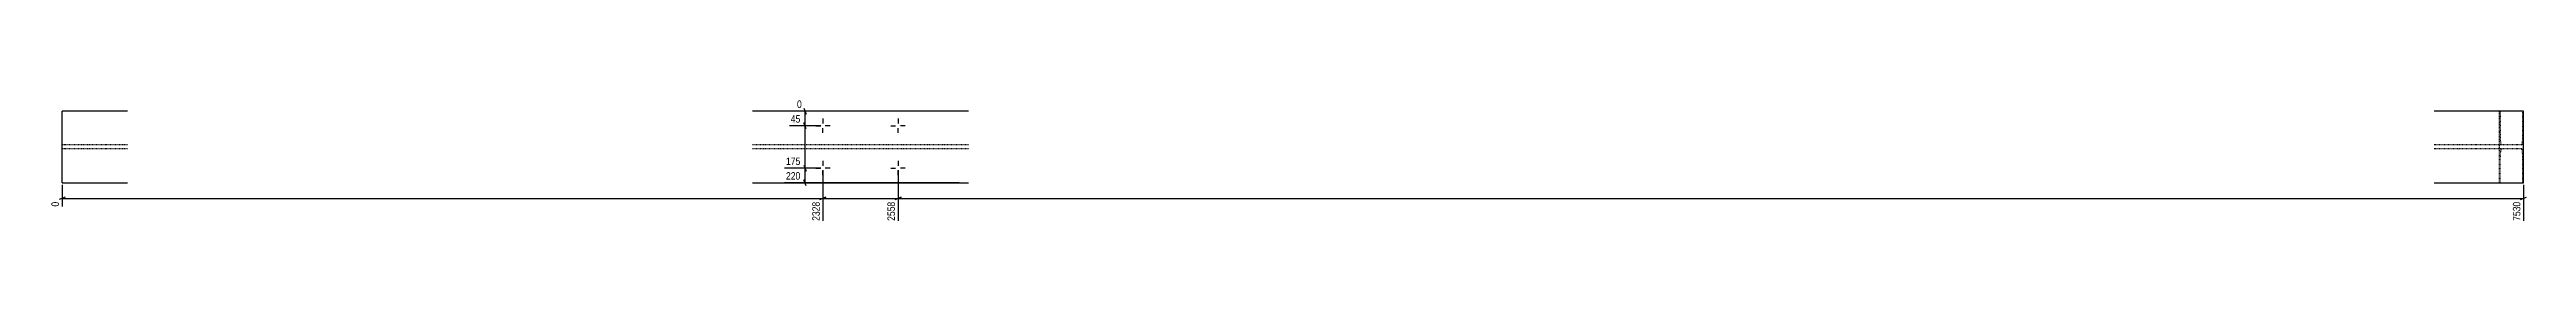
# Model space of a CAD drawing. Header units: millimetres. Extents: x 13 to 21387, y 13 to 894.
# Drawn here: x 13 to 7591, y 13 to 393 of the extents above; entities that cross this region are included whole.
import ezdxf

# ---------------------------------------------------------------- set-up
doc = ezdxf.new("R2010")
doc.units = ezdxf.units.MM
doc.linetypes.add('DXK_LINE_DOT2', pattern=[3.9198, 1.9599, -1.9599])
doc.layers.add('MÅLSÆTNING', color=7, linetype='Continuous')
doc.layers.add('STÅL', color=7, linetype='Continuous')
doc.styles.add('Arial Narrow', font='ARIALN.TTF', dxfattribs={"height": 0.2})

msp = doc.modelspace()

# ---------------------------------------------------------------- linework, layer by layer
at = {"layer": 'MÅLSÆTNING', "color": 7, "linetype": 'Continuous'}
for p, q in [((2373.2, 309.9), (2276.6, 309.9)), ((2373.2, 309.9), (2276.6, 309.9)), ((2795.6, 354.9), (2299.9, 354.9)), ((2321.2, 363.9), (2328.4, 345.9)), ((2328.4, 300.9), (2321.2, 318.9)), ((2328.4, 300.9), (2321.2, 318.9)), ((2324.8, 309.9), (2324.8, 354.9)), ((2324.8, 179.9), (2324.8, 309.9)), ((2373.2, 179.9), (2261.9, 179.9)), ((2373.2, 179.9), (2261.9, 179.9)), ((2321.2, 188.9), (2328.4, 170.9)), ((2321.2, 188.9), (2328.4, 170.9)), ((2324.8, 134.9), (2324.8, 179.9)), ((2379.2, 173.9), (2379.2, 18)), ((2379.2, 173.9), (2379.2, 18)), ((2609.2, 173.9), (2609.2, 18)), ((2609.2, 173.9), (2609.2, 18)), ((60.6, 90.3), (42.6, 83.1)), ((51.6, 128.9), (51.6, 61.9)), ((51.6, 86.7), (2379.2, 86.7)), ((2795.6, 134.9), (2261.9, 134.9)), ((2328.4, 125.9), (2321.2, 143.9)), ((2388.2, 90.3), (2370.2, 83.1)), ((2370.2, 83.1), (2388.2, 90.3)), ((2379.2, 86.7), (2609.2, 86.7)), ((2618.2, 90.3), (2600.2, 83.1)), ((2600.2, 83.1), (2618.2, 90.3)), ((2609.2, 86.7), (7582.1, 86.7)), ((7573.1, 83.1), (7591.1, 90.3)), ((7582.1, 128.9), (7582.1, 18))]:
    msp.add_line(p, q, dxfattribs=at)
at = {"layer": 'STÅL', "color": 2, "linetype": 'Continuous'}
for p, q in [((251.6, 354.9), (51.6, 354.9)), ((51.6, 134.9), (51.6, 354.9)), ((2824.2, 354.9), (2164.2, 354.9)), ((7582.1, 354.9), (7308.4, 354.9)), ((7582.1, 134.9), (7582.1, 354.9)), ((51.6, 134.9), (251.6, 134.9)), ((2164.2, 134.9), (2824.2, 134.9)), ((7308.4, 134.9), (7582.1, 134.9))]:
    msp.add_line(p, q, dxfattribs=at)
at = {"layer": 'STÅL', "color": 3, "linetype": 'Continuous'}
for p, q in [((2357.2, 309.9), (2371.8, 309.9)), ((2379.2, 331.9), (2379.2, 317.2)), ((2401.2, 309.9), (2386.5, 309.9)), ((2587.2, 309.9), (2601.8, 309.9)), ((2609.2, 331.9), (2609.2, 317.2)), ((2631.2, 309.9), (2616.5, 309.9)), ((2379.2, 287.9), (2379.2, 302.5)), ((2609.2, 287.9), (2609.2, 302.5)), ((2357.2, 179.9), (2371.8, 179.9)), ((2379.2, 201.9), (2379.2, 187.2)), ((2379.2, 157.9), (2379.2, 172.5)), ((2401.2, 179.9), (2386.5, 179.9)), ((2587.2, 179.9), (2601.8, 179.9)), ((2609.2, 201.9), (2609.2, 187.2)), ((2609.2, 157.9), (2609.2, 172.5)), ((2631.2, 179.9), (2616.5, 179.9))]:
    msp.add_line(p, q, dxfattribs=at)
at = {"layer": 'STÅL', "color": 7, "linetype": 'DXK_LINE_DOT2'}
for p, q in [((7508.4, 134.9), (7508.4, 354.9)), ((7510.7, 354.9), (7510.7, 274.9)), ((7579.7, 274.9), (7579.7, 354.9)), ((251.6, 250.9), (51.6, 250.9)), ((251.6, 238.9), (51.6, 238.9)), ((2824.2, 250.9), (2164.2, 250.9)), ((2824.2, 238.9), (2164.2, 238.9)), ((7576.8, 250.9), (7308.4, 250.9)), ((7576.8, 238.9), (7308.4, 238.9)), ((7510.7, 274.9), (7510.9, 265.7)), ((7510.9, 265.7), (7511.6, 257.9)), ((7511.6, 231.8), (7510.9, 224)), ((7511.6, 257.9), (7512.5, 252.7)), ((7512.5, 237), (7511.6, 231.8)), ((7512.5, 252.7), (7513.7, 250.9)), ((7513.7, 238.9), (7512.5, 237)), ((7576.8, 250.9), (7577.9, 252.7)), ((7577.9, 237), (7576.8, 238.9)), ((7577.9, 252.7), (7578.9, 257.9)), ((7578.9, 231.8), (7577.9, 237)), ((7578.9, 257.9), (7579.5, 265.7)), ((7579.5, 224), (7578.9, 231.8)), ((7579.5, 265.7), (7579.7, 274.9)), ((7510.9, 224), (7510.7, 214.9)), ((7510.7, 134.9), (7510.7, 214.9)), ((7579.7, 214.9), (7579.5, 224)), ((7579.7, 134.9), (7579.7, 214.9))]:
    msp.add_line(p, q, dxfattribs=at)

# ---------------------------------------------------------------- next in the draw order: wipeouts: each hides what was drawn before it
at = {"color": 0, "linetype": 'Continuous'}
for points in [[(2319.4, 359.7), (2319.4, 393.3), (2295.1, 393.3), (2295.1, 359.7)], [(2315, 184.7), (2315, 218.3), (2261.5, 218.3), (2261.5, 184.7)], [(46.8, 81.3), (13.2, 81.3), (13.2, 57.1), (46.8, 57.1)], [(2374.4, 81.3), (2340.8, 81.3), (2340.8, 13.2), (2374.4, 13.2)], [(2604.4, 81.3), (2570.8, 81.3), (2570.8, 13.2), (2604.4, 13.2)], [(7577.3, 81.3), (7543.7, 81.3), (7543.7, 13.2), (7577.3, 13.2)]]:
    msp.add_wipeout(points, dxfattribs=at).dxf.layer = 'MÅLSÆTNING'

# ---------------------------------------------------------------- next in the draw order: texts
at = {"layer": 'MÅLSÆTNING', "color": 3, "linetype": 'Continuous', "style": 'Arial Narrow'}
msp.add_text('0', height=22.9, dxfattribs=at).set_placement((2299.9, 364.5))
for s, height, p in [('0', 22.9, (42, 61.9)), ('2328', 22.91, (2369.6, 18)), ('2558', 22.91, (2599.6, 18)), ('7530', 22.91, (7572.5, 18))]:
    msp.add_text(s, height=height, rotation=90.00021, dxfattribs=at).set_placement(p)

# ---------------------------------------------------------------- next in the draw order: wipeouts: each hides what was drawn before it
at = {"color": 0, "linetype": 'Continuous'}
msp.add_wipeout([(2315, 139.7), (2315, 173.3), (2261.5, 173.3), (2261.5, 139.7)], dxfattribs=at).dxf.layer = 'MÅLSÆTNING'

# ---------------------------------------------------------------- next in the draw order: texts
at = {"layer": 'MÅLSÆTNING', "color": 3, "linetype": 'Continuous', "style": 'Arial Narrow'}
for s, p in [('220', (2266.3, 144.5)), ('175', (2266.3, 189.5))]:
    msp.add_text(s, height=22.91, dxfattribs=at).set_placement(p)

# ---------------------------------------------------------------- next in the draw order: wipeouts: each hides what was drawn before it
at = {"color": 0, "linetype": 'Continuous'}
msp.add_wipeout([(2315, 314.7), (2315, 348.3), (2276.1, 348.3), (2276.1, 314.7)], dxfattribs=at).dxf.layer = 'MÅLSÆTNING'

# ---------------------------------------------------------------- next in the draw order: texts
at = {"layer": 'MÅLSÆTNING', "color": 3, "linetype": 'Continuous', "style": 'Arial Narrow'}
msp.add_text('45', height=22.91, dxfattribs=at).set_placement((2280.9, 319.5))

doc.saveas('drawing.dxf')
